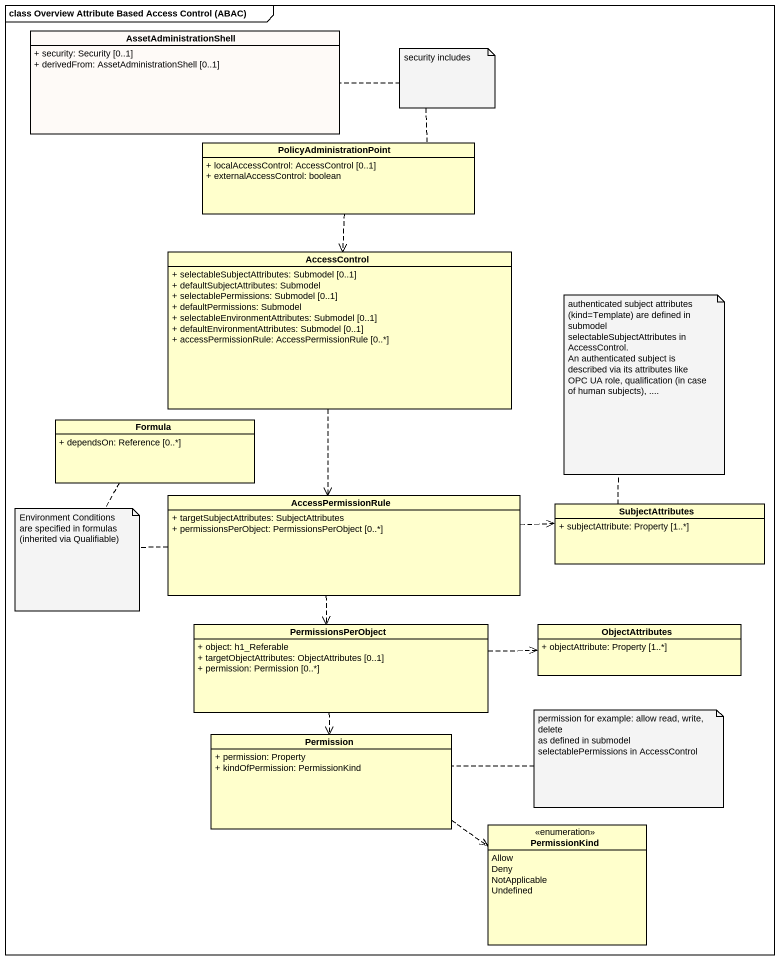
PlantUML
@startuml
mainframe class Overview Attribute Based Access Control (ABAC)
hide circle
hide empty members
skinparam classAttributeIconSize 0
class AssetAdministrationShell #FEFAF7 {
  + security: Security [0..1]
  + derivedFrom: AssetAdministrationShell [0..1]
}
class PolicyAdministrationPoint {
  + localAccessControl: AccessControl [0..1]
  + externalAccessControl: boolean
}
class AccessControl {
  + selectableSubjectAttributes: Submodel [0..1]
  + defaultSubjectAttributes: Submodel
  + selectablePermissions: Submodel [0..1]
  + defaultPermissions: Submodel
  + selectableEnvironmentAttributes: Submodel [0..1]
  + defaultEnvironmentAttributes: Submodel [0..1]
  + accessPermissionRule: AccessPermissionRule [0..*]
}
class Formula {
  + dependsOn: Reference [0..*]
}
class AccessPermissionRule {
  + targetSubjectAttributes: SubjectAttributes
  + permissionsPerObject: PermissionsPerObject [0..*]
}
class SubjectAttributes {
  + subjectAttribute: Property [1..*]
}
class PermissionsPerObject {
  + object: h1_Referable
  + targetObjectAttributes: ObjectAttributes [0..1]
  + permission: Permission [0..*]
}
class ObjectAttributes {
  + objectAttribute: Property [1..*]
}
class Permission {
  + permission: Property
  + kindOfPermission: PermissionKind
}
enum PermissionKind {
  Allow
  Deny
  NotApplicable
  Undefined
}
PolicyAdministrationPoint ..> AccessControl
AccessControl ..> AccessPermissionRule
AccessPermissionRule .right.> SubjectAttributes
AccessPermissionRule ..> PermissionsPerObject
PermissionsPerObject .right.> ObjectAttributes
PermissionsPerObject ..> Permission
Permission .right.> PermissionKind
note as N1
  security includes
end note
N1 .. AssetAdministrationShell
N1 .. PolicyAdministrationPoint
note top of SubjectAttributes
  authenticated subject attributes (kind=Template) are defined in submodel selectableSubjectAttributes in AccessControl.
  An authenticated subject is described via its attributes like OPC UA role, qualification (in case of human subjects), ....
end note
note as N3
  Environment Conditions are specified in formulas (inherited via Qualifiable)
end note
N3 .. Formula
N3 .. AccessPermissionRule
note right of Permission
  permission for example: allow read, write, delete
  as defined in submodel selectablePermissions in AccessControl
end note
@enduml
